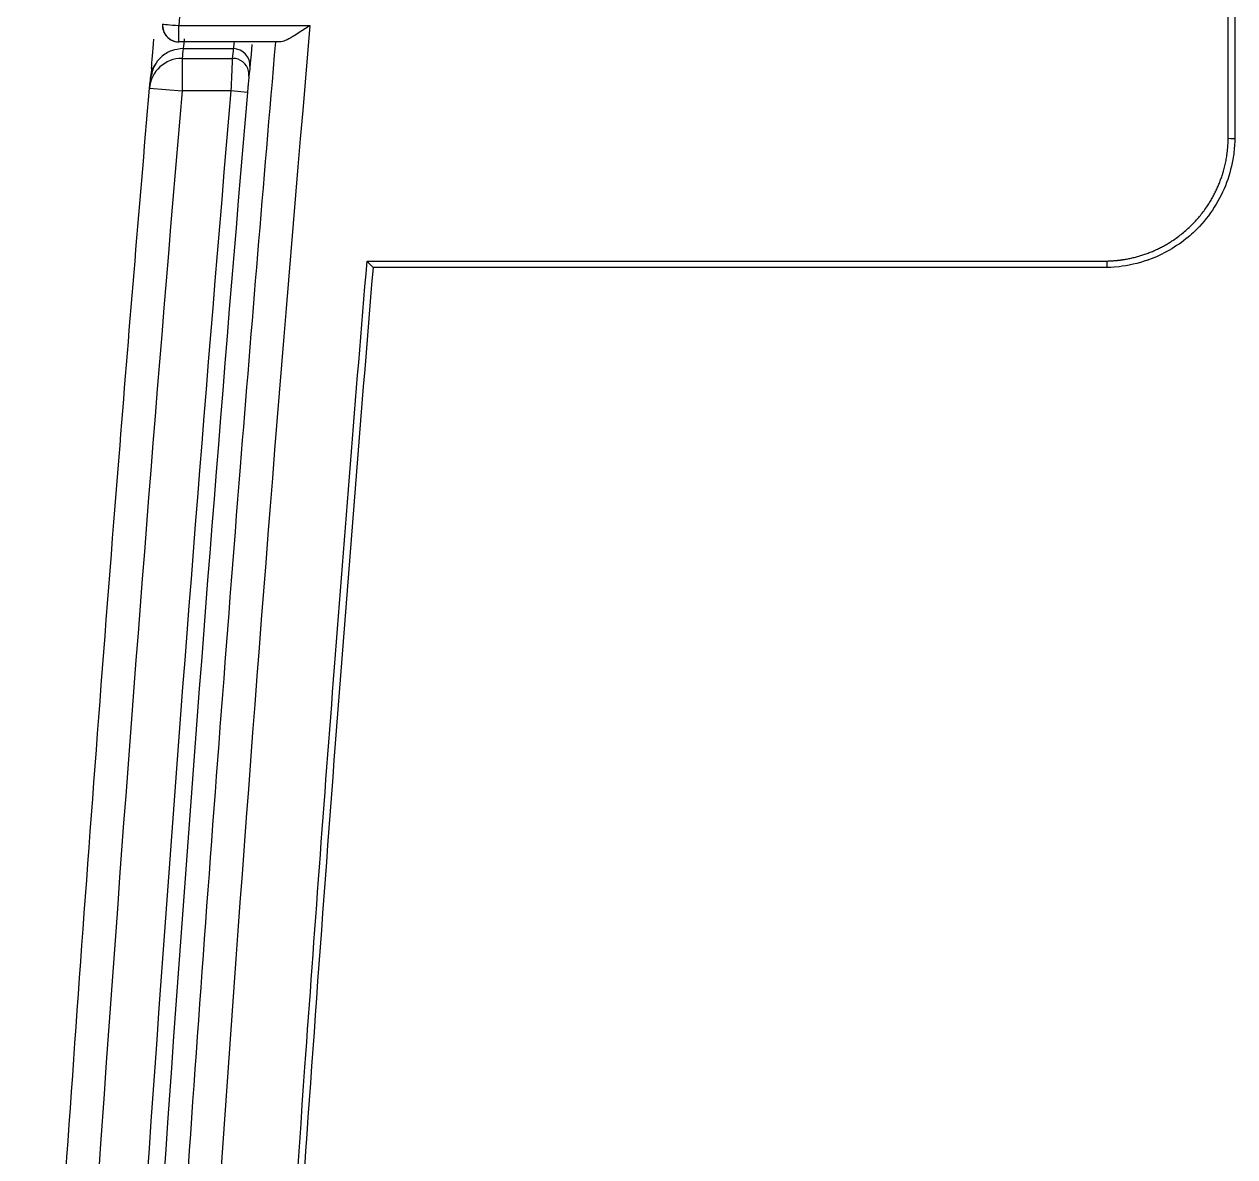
# Model space of a CAD drawing. Header units: millimetres. Extents: x 28 to 2974, y 8 to 3716.
# Drawn here: x 1661.92 to 1698.99, y 1307.53 to 1342.21 of the extents above; entities that cross this region are included whole.
import ezdxf

# ---------------------------------------------------------------- set-up
doc = ezdxf.new("R2010")
doc.units = ezdxf.units.MM
doc.layers.add('1LINE', color=7, linetype='CONTINUOUS')

msp = doc.modelspace()

# ---------------------------------------------------------------- linework, layer by layer
at = {"layer": '1LINE', "linetype": 'Continuous'}
for p, q in [((1698.787, 1338.72), (1698.787, 1355.336)), ((1698.987, 1355.341), (1698.987, 1338.717)), ((1666.652, 1342.172), (1670.668, 1342.172)), ((1666.652, 1341.672), (1666.652, 1342.172)), ((1669.755, 1341.672), (1666.652, 1341.672)), ((1666.751, 1341.169), (1668.299, 1341.169)), ((1666.751, 1341.169), (1666.751, 1340.17)), ((1665.755, 1340.255), (1666.751, 1340.17)), ((1668.256, 1340.17), (1666.751, 1340.17)), ((1668.754, 1340.127), (1668.256, 1340.17)), ((1672.416, 1334.958), (1695.064, 1334.959)), ((1695.07, 1334.759), (1672.6, 1334.758))]:
    msp.add_line(p, q, dxfattribs=at)
for centre, major_axis, ratio, start_param, end_param in [((1666.652, 1342.172), (0, 0.5), 1, 1.484695, 3.14159), ((1666.656, 1342.172), (0, 0.5), 1, 1.484836, 3.098976), ((1666.652, 1342.172), (0.498, -0.043), 0.000006, 3.143064, 4.71236), ((1666.751, 1340.17), (0.994, -0.107), 0.999384, 1.677741, 3.163476), ((1668.299, 1340.669), (0.497, -0.054), 0.999384, 0.331276, 1.678054), ((1668.299, 1340.669), (0.497, -0.054), 0.999384, 0.021887, 0.33128)]:
    msp.add_ellipse(centre, major_axis=major_axis, ratio=ratio, start_param=start_param, end_param=end_param, dxfattribs=at)
for points, degree in [([(1667.227, 1348.71), (1667.032, 1346.531), (1666.84, 1344.352), (1666.652, 1342.172)], 3), ([(1670.668, 1342.172), (1669.07, 1323.7), (1667.726, 1305.21), (1666.636, 1286.701)], 3), ([(1665.814, 1340.865), (1665.832, 1341.07), (1665.857, 1341.37), (1665.89, 1341.752)], 3), ([(1666.634, 1341.672), (1666.635, 1341.672), (1666.638, 1341.672)], 2), ([(1666.814, 1341.769), (1666.794, 1341.57), (1666.783, 1341.465), (1666.783, 1341.467)], 3), ([(1668.331, 1341.467), (1668.332, 1341.465), (1668.339, 1341.545), (1668.354, 1341.696)], 3), ([(1668.888, 1341.598), (1668.851, 1341.165), (1668.83, 1340.924), (1668.83, 1340.924)], 3), ([(1666.783, 1341.467), (1666.773, 1341.367), (1666.762, 1341.268), (1666.751, 1341.169)], 3), ([(1666.783, 1341.467), (1667.299, 1341.467), (1667.815, 1341.467), (1668.331, 1341.467)], 3), ([(1668.299, 1341.169), (1668.31, 1341.268), (1668.321, 1341.367), (1668.331, 1341.467)], 3), ([(1668.83, 1340.924), (1668.853, 1341.199), (1668.608, 1341.467), (1668.331, 1341.467)], 3), ([(1668.83, 1340.924), (1668.819, 1340.825), (1668.808, 1340.726), (1668.798, 1340.627)], 3), ([(1666.751, 1340.17), (1665.24, 1322.464), (1663.961, 1304.741), (1662.916, 1287.001)], 3), ([(1664.418, 1287.001), (1665.464, 1304.741), (1666.744, 1322.464), (1668.256, 1340.17)], 3), ([(1668.754, 1340.127), (1667.243, 1322.426), (1665.963, 1304.706), (1664.917, 1286.972)], 3), ([(1698.787, 1338.72), (1698.892, 1338.719), (1698.987, 1338.718), (1698.987, 1338.717)], 3), ([(1695.064, 1334.959), (1695.068, 1334.864), (1695.072, 1334.759), (1695.07, 1334.759)], 3), ([(1672.6, 1334.758), (1671.676, 1323.661), (1670.848, 1312.556), (1670.11, 1301.445)], 3)]:
    msp.add_open_spline(points, degree=degree, dxfattribs=at)
for points, degree, knots in [([(1670.668, 1342.172), (1670.666, 1342.171), (1670.664, 1342.17), (1670.613, 1342.135), (1670.563, 1342.103), (1670.387, 1341.987), (1670.26, 1341.904), (1670.06, 1341.786), (1669.981, 1341.743), (1669.852, 1341.688), (1669.798, 1341.672), (1669.755, 1341.672)], 3, [0, 0, 0, 0, 0.005255, 0.005255, 0.151549, 0.151549, 0.530916, 0.530916, 0.78805, 0.78805, 1, 1, 1, 1]), ([(1665.637, 1286.76), (1665.677, 1287.425), (1665.716, 1288.091), (1665.915, 1291.418), (1666.08, 1294.08), (1666.93, 1307.387), (1667.694, 1318.027), (1668.887, 1332.998), (1669.247, 1337.336), (1669.621, 1341.672)], 3, [0, 0, 0, 0, 0.036325, 0.036325, 0.181625, 0.181625, 0.762861, 0.762861, 1, 1, 1, 1]), ([(1666.783, 1341.467), (1666.663, 1341.454), (1666.415, 1341.428), (1666.112, 1341.232), (1665.869, 1340.938), (1665.817, 1340.693), (1665.787, 1340.551)], 3, [0, 0, 0, 0, 0.242562, 0.500214, 0.710488, 1, 1, 1, 1]), ([(1665.789, 1340.577), (1665.789, 1340.577), (1665.789, 1340.578), (1665.79, 1340.584), (1665.794, 1340.614), (1665.802, 1340.662), (1665.824, 1340.759), (1665.869, 1340.886), (1665.925, 1340.975), (1665.955, 1341.016)], 3, [0, 0, 0, 0, 0.117714, 0.295108, 0.361638, 0.417881, 0.548052, 0.785363, 1, 1, 1, 1]), ([(1665.817, 1340.887), (1665.815, 1340.861), (1665.799, 1340.674), (1665.794, 1340.622), (1665.791, 1340.592)], 3, [0, 0, 0, 0, 0.131434, 1, 1, 1, 1]), ([(1668.256, 1340.17), (1668.259, 1340.233), (1668.262, 1340.296), (1668.269, 1340.468), (1668.274, 1340.576), (1668.282, 1340.769), (1668.286, 1340.857), (1668.292, 1341.002), (1668.295, 1341.061), (1668.298, 1341.142), (1668.299, 1341.165), (1668.299, 1341.169)], 3, [0, 0, 0, 0, 0.122823, 0.122823, 0.342643, 0.342643, 0.561846, 0.561846, 0.780844, 0.780844, 1, 1, 1, 1]), ([(1665.755, 1340.255), (1665.757, 1340.278), (1665.76, 1340.301), (1665.77, 1340.4), (1665.779, 1340.476), (1665.787, 1340.551)], 3, [0, 0, 0, 0, 0.235707, 0.235707, 1, 1, 1, 1]), ([(1668.798, 1340.627), (1668.797, 1340.625), (1668.796, 1340.613), (1668.793, 1340.573), (1668.79, 1340.543), (1668.784, 1340.471), (1668.78, 1340.427), (1668.772, 1340.33), (1668.767, 1340.276), (1668.76, 1340.19), (1668.757, 1340.159), (1668.754, 1340.127)], 3, [0, 0, 0, 0, 0.218905, 0.218905, 0.437774, 0.437774, 0.657019, 0.657019, 0.877032, 0.877032, 1, 1, 1, 1]), ([(1661.917, 1287.06), (1661.957, 1287.725), (1661.996, 1288.391), (1662.196, 1291.718), (1662.36, 1294.38), (1663.211, 1307.686), (1663.975, 1318.327), (1665.123, 1332.726), (1665.434, 1336.491), (1665.755, 1340.255)], 3, [0, 0, 0, 0, 0.037499, 0.037499, 0.187494, 0.187494, 0.787508, 0.787508, 1, 1, 1, 1]), ([(1695.064, 1334.959), (1695.308, 1334.972), (1695.429, 1334.986), (1695.61, 1335.007), (1696.151, 1335.123), (1697.166, 1335.559), (1698.208, 1336.612), (1698.635, 1337.633), (1698.776, 1338.314), (1698.787, 1338.72)], 2, [0, 0, 0, 0.0625, 0.0625, 0.125, 0.25, 0.5, 0.75, 0.875, 1, 1, 1]), ([(1698.987, 1338.717), (1698.986, 1338.682), (1698.987, 1338.654), (1698.973, 1338.409), (1698.953, 1338.217), (1698.878, 1337.788), (1698.801, 1337.522), (1698.491, 1336.752), (1698.158, 1336.259), (1697.694, 1335.812), (1697.626, 1335.752), (1697.557, 1335.694)], 3, [0, 0, 0, 0, 0.115618, 0.115618, 0.231236, 0.231236, 0.462472, 0.462472, 0.924943, 0.924943, 1, 1, 1, 1]), ([(1697.557, 1335.694), (1697.2, 1335.395), (1696.788, 1335.156), (1696.334, 1334.992), (1696.326, 1334.989), (1696.318, 1334.986)], 3, [0, 0, 0, 0, 0.982378, 0.982378, 1, 1, 1, 1]), ([(1669.101, 1288.651), (1669.103, 1288.681), (1669.105, 1288.712), (1669.17, 1289.788), (1669.233, 1290.833), (1669.674, 1298.01), (1670.081, 1304.141), (1670.804, 1314.356), (1671.106, 1318.441), (1671.739, 1326.671), (1672.071, 1330.815), (1672.416, 1334.958)], 3, [0, 0, 0, 0, 0.001994, 0.001994, 0.069628, 0.069628, 0.466665, 0.466665, 0.731352, 0.731352, 1, 1, 1, 1]), ([(1672.416, 1334.958), (1672.467, 1334.904), (1672.558, 1334.807), (1672.587, 1334.773), (1672.6, 1334.758)], 3, [0, 0, 0, 0, 0.567606, 1, 1, 1, 1]), ([(1696.318, 1334.986), (1696.054, 1334.894), (1695.686, 1334.813), (1695.196, 1334.759), (1695.14, 1334.763), (1695.07, 1334.759)], 3, [0, 0, 0, 0, 0.492372, 0.492372, 1, 1, 1, 1])]:
    msp.add_open_spline(points, degree=degree, knots=knots, dxfattribs=at)

doc.saveas('drawing.dxf')
